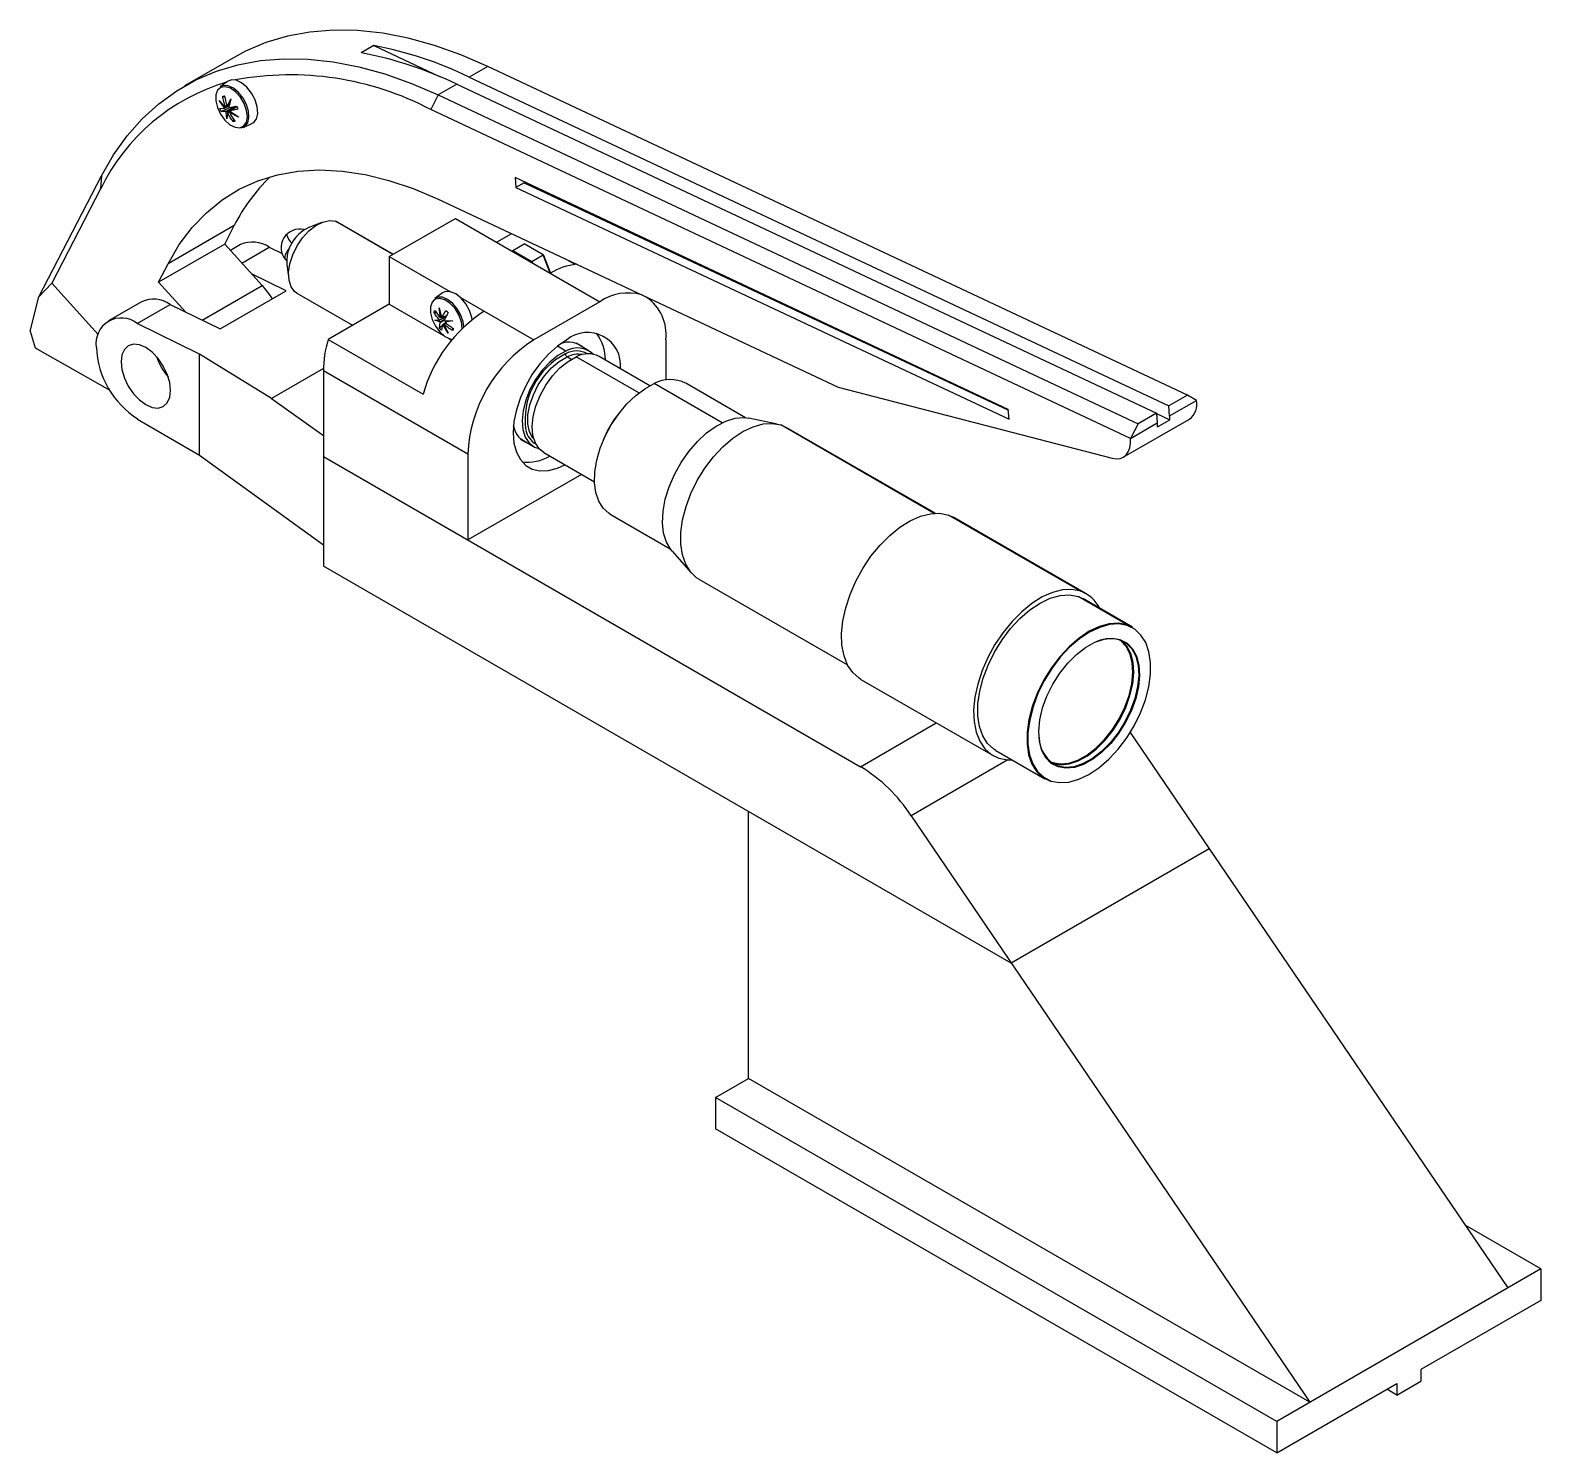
# Paper-space layout '_Isometric' of a CAD drawing. Header units: millimetres. Extents: x -112 to 18, y -38 to 84.
import ezdxf

# ---------------------------------------------------------------- set-up
doc = ezdxf.new("R2010")
doc.units = ezdxf.units.MM

psp = doc.layouts.new('_Isometric')

# ---------------------------------------------------------------- linework, layer by layer
at = {"color": 7, "linetype": 'Continuous', "lineweight": 25}
for p, q in [((-94.3, 81.81), (-98.54, 79.36)), ((-82.33, 82.82), (-83.4, 82.21)), ((-82.33, 82.82), (-76.71, 80.17)), ((-72.56, 81.04), (-74.15, 80.12)), ((-12.62, 52.86), (-72.56, 81.04)), ((-94.85, 79.75), (-95.5, 79.28)), ((-95.2, 79.4), (-95.5, 79.28)), ((-94.53, 79.88), (-94.85, 79.75)), ((-75.21, 79.51), (-76.81, 78.59)), ((-75.21, 79.51), (-15.27, 51.33)), ((-74.15, 80.12), (-14.21, 51.94)), ((-95.57, 78.11), (-95.09, 77.6)), ((-95.12, 77.49), (-95.57, 78.11)), ((-95.27, 78.47), (-95.09, 78.39)), ((-95.1, 77.59), (-94.91, 77.68)), ((-94.91, 77.68), (-95.09, 77.6)), ((-94.87, 77.63), (-94.57, 78.26)), ((-94.87, 77.63), (-94.72, 77.7)), ((-94.57, 78.26), (-94.76, 77.54)), ((-76.81, 78.59), (-77.45, 77.33)), ((-76.81, 78.59), (-16.86, 50.41)), ((-95.51, 77.42), (-95.13, 77.45)), ((-95.4, 77.17), (-94.74, 77.49)), ((-95.01, 77.16), (-95.4, 77.17)), ((-95.13, 77.45), (-94.84, 77.59)), ((-95.12, 77.49), (-94.86, 77.61)), ((-95.12, 77.45), (-94.89, 77.56)), ((-95.01, 77.16), (-94.3, 77.59)), ((-94.97, 77.12), (-94.17, 77.63)), ((-94.92, 76.55), (-94.97, 77.12)), ((-94.86, 77.04), (-94.92, 76.54)), ((-94.86, 77.04), (-94.62, 77.21)), ((-94.72, 77.51), (-94.09, 77.64)), ((-94.55, 77.14), (-94.65, 77.06)), ((-94.63, 77.07), (-94.55, 77.14)), ((-93.92, 76.69), (-94.63, 77.07)), ((-94.61, 77.21), (-94.61, 77.21)), ((-94.61, 77.18), (-93.92, 76.7)), ((-94.6, 77.22), (-94.08, 77.59)), ((-94.33, 77.41), (-94.6, 77.22)), ((-93.98, 77.38), (-94.6, 77.22)), ((-94.37, 76.31), (-94.32, 76.49)), ((-94.21, 77.5), (-94.13, 77.6)), ((-94.21, 77.49), (-94.14, 77.6)), ((-17.51, 49.15), (-77.45, 77.33)), ((-93.5, 75.81), (-92.77, 76.13)), ((-111.02, 61.3), (-105.66, 71.66)), ((-105.66, 71.66), (-105.73, 70.54)), ((-27.97, 51.65), (-70.21, 71.51)), ((-70.21, 71.51), (-70.15, 70.66)), ((-105.73, 70.54), (-109.9, 62.46)), ((-69.44, 71.07), (-70.15, 70.66)), ((-70.15, 70.66), (-27.9, 50.8)), ((-69.45, 71.15), (-69.44, 71.07)), ((-69.44, 71.07), (-27.96, 51.57)), ((-76.86, 69.68), (-42.54, 53.54)), ((-94.29, 67.39), (-99.94, 64.13)), ((-95.1, 65.81), (-94.29, 67.39)), ((-86.79, 67.67), (-87.98, 67.19)), ((-85.62, 67.76), (-85.41, 67.66)), ((-80.7, 64.92), (-85.62, 67.76)), ((-80.68, 64.93), (-85.41, 67.66)), ((-81, 64.75), (-75.34, 68.01)), ((-75.34, 68.01), (-62.96, 60.87)), ((-70.54, 66.7), (-71.8, 65.97)), ((-95.1, 65.81), (-100.76, 62.55)), ((-91.89, 62.25), (-95.1, 65.81)), ((-93.75, 65.77), (-94.61, 65.27)), ((-93.63, 64.18), (-91.28, 65.54)), ((-91.28, 65.54), (-90.19, 65)), ((-81, 64.75), (-75.77, 61.73)), ((-81, 64.75), (-81, 60.66)), ((-70.46, 65.2), (-70.41, 65.27)), ((-70.41, 65.27), (-70.43, 65.18)), ((-70.41, 65.27), (-69.45, 65.82)), ((-70.41, 65.27), (-68.78, 64.32)), ((-67.82, 64.88), (-69.45, 65.82)), ((-68.78, 64.32), (-67.82, 64.88)), ((-67.21, 63.32), (-67.82, 64.88)), ((-67.78, 64.86), (-67.82, 64.88)), ((-67.78, 64.86), (-67.19, 63.33)), ((-100.76, 62.55), (-99.94, 64.13)), ((-89.87, 64.45), (-89.78, 64.36)), ((-89.78, 64.06), (-89.6, 62.79)), ((-68.78, 64.32), (-68.85, 64.26)), ((-68.78, 64.32), (-68.73, 64.2)), ((-65.09, 64.07), (-65.79, 64.47)), ((-109.9, 62.46), (-111.02, 61.3)), ((-109.9, 62.46), (-105.94, 58.07)), ((-98.46, 60), (-100.76, 62.55)), ((-97.02, 59.29), (-91.89, 62.25)), ((-89.83, 61.81), (-92.81, 63.27)), ((-111.76, 58.36), (-111.02, 61.3)), ((-102.23, 60.87), (-105.06, 59.24)), ((-95.49, 58.54), (-89.83, 61.81)), ((-88.91, 61.6), (-84.14, 58.85)), ((-76.45, 61.62), (-77.1, 61.15)), ((-74.9, 61.23), (-68.62, 57.6)), ((-62.96, 60.87), (-68.62, 57.6)), ((-102.6, 59.01), (-99.77, 60.64)), ((-99.77, 60.64), (-95.49, 58.54)), ((-81, 60.66), (-86.24, 57.64)), ((-81, 60.66), (-76.36, 57.98)), ((-77.16, 59.96), (-76.97, 59.94)), ((-76.72, 60.36), (-76.52, 59.52)), ((-76.62, 59.52), (-76.72, 60.36)), ((-76.16, 59.55), (-76.71, 59.28)), ((-76.63, 59.51), (-76.53, 59.55)), ((-76.62, 59.52), (-76.53, 59.56)), ((-76.5, 59.51), (-76.02, 59.72)), ((-76.49, 59.52), (-76.16, 60.12)), ((-76.49, 59.52), (-76.02, 59.72)), ((-75.97, 59.94), (-76.27, 59.31)), ((-111.76, 58.36), (-111.35, 56.93)), ((-97.26, 56.39), (-102.6, 59.01)), ((-77.11, 59.3), (-76.71, 59.28)), ((-76.66, 59.14), (-77.11, 59.3)), ((-76.71, 58.6), (-76.64, 59.09)), ((-76.71, 58.6), (-76.43, 58.87)), ((-76.66, 59.14), (-76.24, 59.37)), ((-76.64, 59.09), (-76.28, 59.3)), ((-76.43, 58.88), (-76.52, 58.42)), ((-76.17, 59.07), (-76.43, 58.89)), ((-76.39, 58.88), (-76.16, 59.05)), ((-75.96, 58.18), (-76.39, 58.88)), ((-76.37, 58.92), (-76.19, 59.1)), ((-76.12, 59.02), (-76.3, 58.88)), ((-76.3, 58.88), (-75.95, 58.18)), ((-76.25, 59.26), (-75.57, 59.24)), ((-76.21, 59.12), (-76.01, 59.26)), ((-75.57, 59.24), (-76.21, 59.12)), ((-75.57, 58.41), (-75.57, 58.61)), ((-86.24, 57.64), (-78.11, 52.94)), ((-75.88, 57.71), (-75.66, 57.58)), ((-65.87, 56.64), (-66.6, 57.06)), ((-63.91, 56.67), (-65, 57.31)), ((-57.31, 57.6), (-57.31, 54.15)), ((-111.35, 56.93), (-104.95, 53.28)), ((-97.26, 47.71), (-97.26, 56.39)), ((-91.08, 52.58), (-97.26, 56.39)), ((-65.41, 55.93), (-65.77, 56.14)), ((-59.62, 53.05), (-64.99, 56.15)), ((-58.67, 53.67), (-63.01, 56.18)), ((-86.65, 55.14), (-91.08, 52.58)), ((-74.28, 47.8), (-86.65, 54.95)), ((-86.65, 54.95), (-86.65, 38.21)), ((-52.49, 50.49), (-58.3, 53.85)), ((-50.48, 50.93), (-55.61, 53.89)), ((-42.54, 53.54), (-19.06, 47.47)), ((-91.08, 52.58), (-86.65, 49.42)), ((-12.62, 52.86), (-14.21, 51.94)), ((-14.15, 51.1), (-14.21, 51.94)), ((-14.15, 51.1), (-11.86, 52.42)), ((-11.86, 52.42), (-12.62, 52.86)), ((-11.85, 52.42), (-11.86, 52.42)), ((-102.56, 50.82), (-97.26, 47.71)), ((-47.77, 50.39), (-50.21, 50.89)), ((-27.9, 50.8), (-27.97, 51.65)), ((-18.12, 47.55), (-12.46, 50.82)), ((-17.5, 49.16), (-15.21, 50.49)), ((-15.27, 51.33), (-16.86, 50.41)), ((-15.27, 51.33), (-15.21, 50.49)), ((-15.27, 51.29), (-14.14, 50.76)), ((-15.2, 50.15), (-14.14, 50.76)), ((-70.34, 50.14), (-70.36, 50.23)), ((-47.45, 50.31), (-46.99, 50.1)), ((-34.33, 42.73), (-47.45, 50.31)), ((-34.24, 42.74), (-46.99, 50.1)), ((-16.86, 50.41), (-17.5, 49.16)), ((-69.74, 49.11), (-68.64, 48.47)), ((-67.77, 47.94), (-63.42, 45.43)), ((-17.5, 49.16), (-17.51, 49.15)), ((-97.26, 47.71), (-86.65, 40.05)), ((-86.65, 47.6), (-40.63, 21.03)), ((-74.28, 47.8), (-74.28, 40.46)), ((-64.54, 46.08), (-74.28, 40.46)), ((-62.09, 42.68), (-56.95, 39.71)), ((-21.78, 36.06), (-33.09, 42.59)), ((-33.09, 42.59), (-32.6, 42.37)), ((-21.28, 35.84), (-32.6, 42.37)), ((-56.78, 39.5), (-55.13, 37.64)), ((-27.72, 4.19), (-86.65, 38.21)), ((-54.49, 37.11), (-41.74, 29.75)), ((-17.79, 33.18), (-22, 35.61)), ((-22, 35.61), (-21.53, 35.4)), ((-17.33, 32.98), (-21.53, 35.4)), ((-17.33, 32.98), (-17.79, 33.18)), ((-40.6, 28.51), (-29.28, 21.98)), ((-40.63, 21.03), (-34.14, 24.78)), ((-17.53, 23.96), (14.82, -23.64)), ((-29.03, 22.41), (-24.83, 19.99)), ((-28.01, 21.61), (-36.3, 16.82)), ((-24.47, 21.51), (-24.16, 21.38)), ((-24.31, 21.38), (-24.15, 21.32)), ((-23.73, 21.07), (-24.15, 21.32)), ((-50.24, -5.68), (-50.24, 17.19)), ((-36.3, 16.82), (-2.15, -33.43)), ((-10.75, 13.98), (-27.72, 4.19)), ((-53.06, -7.31), (-50.24, -5.68)), ((-2.15, -33.43), (-50.24, -5.68)), ((-53.06, -7.31), (-53.06, -10)), ((-4.98, -35.07), (-53.06, -7.31)), ((-4.98, -37.76), (-53.06, -10)), ((17.65, -22), (11.17, -18.26)), ((17.65, -22), (-4.98, -35.07)), ((17.65, -22), (17.65, -24.7)), ((17.65, -24.7), (7.36, -30.63)), ((7.36, -30.63), (7.36, -31.61)), ((-4.98, -37.76), (5.3, -31.83)), ((5.3, -32.81), (4.45, -32.32)), ((5.3, -32.81), (7.36, -31.61)), ((5.3, -31.83), (5.3, -32.81)), ((-4.98, -35.07), (-4.98, -37.76))]:
    psp.add_line(p, q, dxfattribs=at)
at = {"color": 7, "linetype": 'Continuous', "lineweight": 25, "flags": 128}
for points in [[(-72.56, 81.04), (-74.86, 82.03), (-77.13, 82.84), (-79.37, 83.45), (-81.56, 83.88), (-83.71, 84.1), (-85.79, 84.14), (-87.8, 83.97), (-89.73, 83.62), (-91.57, 83.07), (-93.32, 82.33), (-94.3, 81.81)], [(-105.66, 71.66), (-104.63, 73.45), (-103.46, 75.08), (-102.16, 76.55), (-100.74, 77.84), (-99.21, 78.95), (-97.56, 79.88), (-95.81, 80.62), (-93.97, 81.17), (-92.04, 81.53), (-90.03, 81.69), (-87.95, 81.65), (-85.81, 81.43), (-83.61, 81), (-81.37, 80.39), (-79.1, 79.58), (-76.81, 78.59)], [(-93.8, 75.78), (-93.46, 75.93), (-93.24, 76.25), (-93.16, 76.72), (-93.22, 77.27), (-93.43, 77.85), (-93.76, 78.39), (-94.17, 78.85), (-94.61, 79.16), (-95.05, 79.29), (-95.43, 79.23), (-95.71, 78.99), (-95.87, 78.59), (-95.87, 78.08), (-95.73, 77.5), (-95.46, 76.93), (-95.09, 76.43), (-94.66, 76.04), (-94.21, 75.82), (-93.8, 75.78)], [(-93.68, 75.76), (-93.35, 75.9), (-93.12, 76.21), (-93.02, 76.65), (-93.06, 77.19), (-93.24, 77.76), (-93.53, 78.31), (-93.91, 78.8), (-94.35, 79.16), (-94.79, 79.37), (-95.2, 79.4)], [(-92.77, 76.13), (-92.61, 76.23), (-92.37, 76.55), (-92.27, 77.01), (-92.31, 77.57), (-92.49, 78.17), (-92.8, 78.75), (-93.2, 79.25), (-93.65, 79.63), (-94.11, 79.85), (-94.53, 79.88)], [(-99.94, 64.13), (-98.99, 65.76), (-97.89, 67.22), (-96.67, 68.5), (-95.32, 69.6), (-93.85, 70.51), (-92.27, 71.22), (-90.59, 71.74), (-88.82, 72.05), (-86.97, 72.16), (-85.04, 72.07), (-83.06, 71.77), (-81.03, 71.27), (-78.96, 70.57), (-76.86, 69.68)], [(-88.91, 61.6), (-89.11, 61.74), (-89.42, 62.16), (-89.59, 62.72), (-89.63, 63.38), (-89.52, 64.12), (-89.27, 64.89), (-88.9, 65.65), (-88.43, 66.34), (-87.88, 66.94), (-87.3, 67.4), (-86.7, 67.7), (-86.13, 67.82), (-85.62, 67.76)], [(-89.87, 64.45), (-89.88, 64.47), (-89.93, 64.58), (-89.93, 64.74), (-89.88, 64.92), (-89.79, 65.12), (-89.65, 65.34), (-89.53, 65.5)], [(-91.89, 62.25), (-91.26, 61.45), (-91.04, 61.11)], [(-77.15, 61.02), (-77.32, 60.84), (-77.46, 60.44), (-77.46, 59.92), (-77.32, 59.35), (-77.04, 58.78), (-76.67, 58.28), (-76.23, 57.9), (-75.79, 57.68), (-75.61, 57.64)], [(-74.75, 58.59), (-74.75, 58.61), (-74.82, 59.16), (-75.04, 59.74), (-75.37, 60.28), (-75.78, 60.73), (-76.23, 61.03), (-76.66, 61.16), (-77.04, 61.09), (-77.15, 61.02)], [(-74.62, 58.72), (-74.68, 59.14), (-74.87, 59.71), (-75.18, 60.26), (-75.57, 60.73), (-76.01, 61.07), (-76.45, 61.25), (-76.85, 61.26), (-77.1, 61.15)], [(-73.89, 59.35), (-73.92, 59.53), (-74.13, 60.12), (-74.45, 60.7), (-74.85, 61.18), (-75.31, 61.54), (-75.77, 61.73), (-76.19, 61.74), (-76.45, 61.62)], [(-99.73, 53.27), (-99.81, 53.95), (-100.02, 54.66), (-100.36, 55.36), (-100.79, 56.01), (-101.31, 56.55), (-101.86, 56.95), (-102.4, 57.18), (-102.92, 57.23), (-103.36, 57.1), (-103.69, 56.78), (-103.9, 56.31), (-103.98, 55.72), (-103.9, 55.05), (-103.69, 54.33), (-103.36, 53.63), (-102.92, 52.99), (-102.4, 52.45), (-101.86, 52.05), (-101.31, 51.81), (-100.79, 51.76), (-100.36, 51.9), (-100.02, 52.21), (-99.81, 52.68), (-99.73, 53.27)], [(-65.79, 57.6), (-66.59, 57.06), (-67.36, 56.37), (-68.09, 55.56), (-68.75, 54.66), (-69.31, 53.67), (-69.77, 52.65), (-70.11, 51.62), (-70.32, 50.6), (-70.39, 49.64), (-70.32, 48.76), (-70.11, 47.99), (-69.77, 47.34), (-69.31, 46.85), (-68.75, 46.52), (-68.09, 46.37), (-67.36, 46.4), (-66.59, 46.61), (-65.96, 46.9)], [(-65.87, 56.64), (-66.57, 56.25), (-67.26, 55.7), (-67.9, 55.01), (-68.48, 54.21), (-68.95, 53.34), (-69.31, 52.44), (-69.54, 51.55), (-69.62, 50.7), (-69.56, 49.93), (-69.35, 49.27), (-69.01, 48.77), (-68.55, 48.42), (-68.19, 48.3)], [(-68.62, 49.11), (-68.69, 49.19), (-68.98, 49.73), (-69.12, 50.4), (-69.12, 51.18), (-68.96, 52.03), (-68.66, 52.9), (-68.24, 53.74), (-67.71, 54.53), (-67.1, 55.21), (-66.45, 55.76), (-65.77, 56.14)], [(-67.77, 47.94), (-68.14, 48.24), (-68.48, 48.75), (-68.69, 49.4), (-68.75, 50.18), (-68.67, 51.03), (-68.44, 51.93), (-68.08, 52.84), (-67.6, 53.71), (-67.03, 54.51), (-66.38, 55.2), (-65.69, 55.76), (-64.99, 56.15)], [(-62.09, 42.68), (-62.19, 42.74), (-62.68, 43.18), (-63.06, 43.78), (-63.31, 44.51), (-63.42, 45.36), (-63.39, 46.29), (-63.23, 47.29), (-62.93, 48.31), (-62.51, 49.34), (-61.98, 50.33), (-61.35, 51.27), (-60.65, 52.11), (-59.89, 52.83), (-59.1, 53.42), (-58.3, 53.85)], [(-56.78, 39.5), (-56.89, 39.63), (-57.26, 40.27), (-57.5, 41.04), (-57.59, 41.93), (-57.55, 42.91), (-57.36, 43.95), (-57.03, 45.01), (-56.58, 46.07), (-56.01, 47.09), (-55.35, 48.04), (-54.61, 48.9), (-53.82, 49.63), (-53, 50.21), (-52.18, 50.63), (-51.38, 50.88), (-50.62, 50.94), (-50.21, 50.89)], [(-54.49, 37.11), (-54.67, 37.22), (-55.2, 37.72), (-55.61, 38.37), (-55.89, 39.17), (-56.03, 40.09), (-56.02, 41.1), (-55.87, 42.19), (-55.58, 43.31), (-55.16, 44.44), (-54.62, 45.54), (-53.97, 46.6), (-53.23, 47.57), (-52.43, 48.44), (-51.58, 49.17), (-50.7, 49.75), (-49.83, 50.16), (-48.98, 50.4), (-48.18, 50.45), (-47.45, 50.31)], [(-19.06, 47.47), (-18.71, 47.41), (-18.39, 47.45), (-18.11, 47.56), (-17.88, 47.75), (-17.69, 48.01), (-17.57, 48.34), (-17.51, 48.72), (-17.51, 49.15)], [(-40.6, 28.51), (-40.75, 28.61), (-41.3, 29.1), (-41.74, 29.74), (-42.04, 30.53), (-42.22, 31.43), (-42.25, 32.44), (-42.14, 33.52), (-41.9, 34.64), (-41.53, 35.79), (-41.04, 36.92), (-40.44, 38.02), (-39.74, 39.06), (-38.96, 40.01), (-38.13, 40.84), (-37.26, 41.55), (-36.37, 42.1), (-35.49, 42.49), (-34.64, 42.7), (-33.83, 42.74), (-33.09, 42.59)], [(-21.78, 36.06), (-22.52, 36.2), (-23.32, 36.17), (-24.18, 35.95), (-25.06, 35.57), (-25.95, 35.01), (-26.82, 34.31), (-27.65, 33.48), (-28.42, 32.53), (-29.12, 31.49), (-29.72, 30.39), (-30.22, 29.26), (-30.59, 28.11), (-30.83, 26.98), (-30.94, 25.91), (-30.9, 24.9), (-30.73, 24), (-30.42, 23.21), (-29.99, 22.57), (-29.44, 22.08), (-28.79, 21.76)], [(-29.03, 22.41), (-29.21, 22.53), (-29.74, 23.02), (-30.15, 23.68), (-30.43, 24.47), (-30.57, 25.39), (-30.57, 26.41), (-30.42, 27.49), (-30.13, 28.61), (-29.7, 29.74), (-29.16, 30.85), (-28.51, 31.9), (-27.78, 32.88), (-26.97, 33.74), (-26.12, 34.47), (-25.25, 35.05), (-24.38, 35.47), (-23.53, 35.7), (-22.73, 35.75), (-22, 35.61)], [(-17.79, 33.18), (-18.52, 33.32), (-19.32, 33.27), (-20.17, 33.04), (-21.04, 32.63), (-21.91, 32.04), (-22.76, 31.31), (-23.57, 30.45), (-24.31, 29.47), (-24.95, 28.42), (-25.5, 27.31), (-25.92, 26.18), (-26.21, 25.06), (-26.36, 23.98), (-26.36, 22.96), (-26.23, 22.04), (-25.95, 21.25), (-25.54, 20.59), (-25, 20.1), (-24.36, 19.78)], [(-17.78, 33.12), (-18.5, 33.26), (-19.3, 33.21), (-20.14, 32.97), (-21.01, 32.56), (-21.87, 31.99), (-22.72, 31.26), (-23.52, 30.4), (-24.25, 29.43), (-24.89, 28.39), (-25.43, 27.29), (-25.85, 26.16), (-26.14, 25.05), (-26.29, 23.97), (-26.29, 22.97), (-26.16, 22.05), (-25.88, 21.26), (-25.47, 20.61), (-24.94, 20.12), (-24.3, 19.8)], [(-24.3, 19.8), (-23.58, 19.66), (-22.79, 19.71), (-21.94, 19.95), (-21.08, 20.36), (-20.21, 20.93), (-19.36, 21.66), (-18.57, 22.52), (-17.83, 23.49), (-17.19, 24.53), (-16.65, 25.63), (-16.23, 26.76), (-15.94, 27.87), (-15.79, 28.95), (-15.79, 29.95), (-15.93, 30.87), (-16.2, 31.66), (-16.61, 32.31), (-17.14, 32.8), (-17.78, 33.12)], [(-23.71, 21.01), (-24.29, 21.31), (-24.76, 21.78), (-25.1, 22.42), (-25.3, 23.19), (-25.35, 24.08), (-25.26, 25.04), (-25.03, 26.06), (-24.66, 27.08), (-24.17, 28.09), (-23.57, 29.04), (-22.88, 29.9), (-22.13, 30.65), (-21.35, 31.25), (-20.55, 31.69), (-19.77, 31.95), (-19.04, 32.03), (-18.37, 31.91)], [(-24.16, 21.38), (-23.51, 21.27), (-22.78, 21.34), (-22.02, 21.6), (-21.23, 22.03), (-20.46, 22.63), (-19.73, 23.36), (-19.05, 24.21), (-18.46, 25.14), (-17.98, 26.13), (-17.61, 27.14), (-17.38, 28.14), (-17.29, 29.09), (-17.35, 29.96), (-17.55, 30.72), (-17.88, 31.34), (-18.34, 31.81), (-18.47, 31.9)], [(-24.15, 21.32), (-23.49, 21.2), (-22.76, 21.28), (-21.99, 21.54), (-21.2, 21.97), (-20.42, 22.57), (-19.68, 23.31), (-19, 24.17), (-18.4, 25.11), (-17.91, 26.11), (-17.55, 27.13), (-17.31, 28.13), (-17.22, 29.09), (-17.28, 29.97), (-17.48, 30.73), (-17.82, 31.36), (-18.27, 31.83)], [(-18.43, 31.89), (-17.85, 31.59), (-17.39, 31.12), (-17.06, 30.49), (-16.86, 29.72), (-16.8, 28.84), (-16.89, 27.89), (-17.12, 26.88), (-17.49, 25.86), (-17.98, 24.86), (-18.57, 23.92), (-19.25, 23.07), (-19.99, 22.33), (-20.77, 21.73), (-21.56, 21.29), (-22.33, 21.03), (-23.06, 20.96), (-23.73, 21.07)], [(-18.37, 31.91), (-17.79, 31.61), (-17.33, 31.14), (-16.99, 30.5), (-16.79, 29.73), (-16.73, 28.84), (-16.82, 27.88), (-17.05, 26.86), (-17.42, 25.84), (-17.92, 24.83), (-18.52, 23.88), (-19.2, 23.02), (-19.95, 22.27), (-20.73, 21.67), (-21.53, 21.23), (-22.31, 20.97), (-23.05, 20.89), (-23.71, 21.01)], [(-28.79, 21.76), (-28.05, 21.61), (-27.64, 21.61)]]:
    psp.add_lwpolyline(points, dxfattribs=at)
at = {"color": 7, "linetype": 'Continuous', "lineweight": 25}
for centre, radius, start, end in [((-89.68, 49.39), 33.41, 64.3389, 79.1521), ((-88.62, 50.01), 33.41, 64.3389, 79.1521), ((-89.48, 54.47), 25.84, 62.2358, 100.5421), ((-90.05, 62.98), 17.4, 106.3724, 154.2726), ((-80.16, 60.23), 15.84, 134.2697, 153.108), ((-88.68, 65.51), 1.59, 75.5038, 221.7436), ((-88.39, 66.99), 1.46, 194.1978, 229.4703), ((-86.59, 64.3), 3.2, 115.6853, 184.32), ((-92.71, 63.5), 2.49, 54.9195, 114.4851), ((-64.41, 58.76), 5.35, 95.7904, 121.4916), ((-101.2, 58.6), 2.49, 54.9195, 114.4851), ((-60.54, 57.33), 4.29, 74.5297, 124.4212), ((-61.21, 58.04), 3.93, 353.5491, 55.1388), ((-66.09, 49.57), 12.48, 122.8578, 164.3205), ((-103.95, 57.3), 2.18, 51.5926, 189.3401), ((-98.42, 57.3), 7.68, 182.6055, 237.3945), ((-76.95, 54.83), 9.7, 163.2112, 179.3264), ((-62.08, 47.3), 12.2, 122.3869, 177.6131), ((-65.63, 55.5), 1.9, 50.8441, 110.3481), ((-64.01, 55.41), 2.83, 354.5205, 129.0452), ((-66.26, 55.91), 3.77, 359.6156, 37.1429), ((-96.15, 57.79), 5.06, 198.5871, 221.4075), ((-96.15, 57.79), 5.06, 198.5872, 221.4074), ((-63.05, 50.76), 6.32, 116.7812, 188.2657), ((-64.95, 54.71), 1.94, 61.0318, 119.3317), ((-65.62, 56.38), 0.28, 175.8311, 236.5068), ((-64.88, 54.94), 1.97, 46.7338, 120.2493), ((-64.82, 54.25), 2.12, 79.7837, 116.7968), ((-63.97, 54.3), 2.11, 62.9501, 118.8942), ((-56.92, 51.25), 2.95, 63.734, 118.1103), ((-13.39, 52.09), 1.58, 306.1416, 11.8083), ((-55.11, 46.13), 8.09, 140.5788, 159.4266), ((-18.13, 50.26), 2.93, 357.8239, 4.498), ((-17.07, 50.87), 2.93, 357.8239, 4.498), ((-68.55, 50.49), 1.82, 191.0662, 250.424), ((-67.54, 50.25), 1.81, 193.0514, 239.6231), ((-69.17, 50.94), 3.82, 263.1093, 300.1425), ((-22.76, 33.31), 2.92, 26.2558, 70.3281), ((-17.82, 33.14), 0.0497, 329.7436, 53.6055), ((-19.21, 28.8), 3.19, 75.7688, 116.7434), ((-18.41, 31.93), 0.0425, 245.9288, 340.0338), ((-22.58, 23.57), 2.75, 180.9437, 245.427), ((-47.85, 9.28), 13.8, 33.1676, 58.4487), ((-24.12, 21.36), 0.0497, 149.7436, 233.6055), ((-23.76, 21.03), 0.0497, 329.7436, 53.6055), ((-24.34, 19.82), 0.0425, 245.9283, 340.0306)]:
    psp.add_arc(centre, radius, start, end, dxfattribs=at)
for points, knots in [([(-95.57, 78.11), (-95.57, 78.11), (-95.57, 78.11), (-95.57, 78.11), (-95.57, 78.11)], [0, 0, 0, 0, 0.56002, 1, 1, 1, 1]), ([(-95.27, 78.47), (-95.26, 78.48), (-95.23, 78.48), (-95.21, 78.49), (-95.2, 78.49)], [0, 0, 0, 0, 0.559998, 1, 1, 1, 1]), ([(-95.09, 77.6), (-95.09, 77.6), (-95.09, 77.6), (-95.08, 77.61), (-95.08, 77.62), (-95.1, 77.75), (-95.21, 78.03), (-95.25, 78.32), (-95.27, 78.47)], [0, 0, 0, 0, 0.0154794, 0.0312129, 0.0461264, 0.0613834, 0.5000981, 1, 1, 1, 1]), ([(-95.2, 78.49), (-95.18, 78.49), (-95.16, 78.5), (-95.13, 78.5), (-95.12, 78.5)], [0, 0, 0, 0, 0.560015, 1, 1, 1, 1]), ([(-95.12, 78.5), (-95.09, 78.34), (-95.04, 78.12), (-94.97, 77.86), (-94.93, 77.73), (-94.91, 77.67), (-94.9, 77.64), (-94.89, 77.64), (-94.88, 77.63), (-94.87, 77.63), (-94.87, 77.63)], [0, 0, 0, 0, 0.499032, 0.748714, 0.877832, 0.938148, 0.953068, 0.967988, 0.984007, 1, 1, 1, 1]), ([(-94.57, 78.26), (-94.57, 78.26), (-94.57, 78.26), (-94.57, 78.26), (-94.57, 78.26)], [0, 0, 0, 0, 0.56002, 1, 1, 1, 1]), ([(-95.4, 77.17), (-95.43, 77.22), (-95.47, 77.3), (-95.5, 77.38), (-95.51, 77.42)], [0, 0, 0, 0, 0.560033, 1, 1, 1, 1]), ([(-95.13, 77.45), (-95.12, 77.45), (-95.12, 77.45), (-95.12, 77.46), (-95.12, 77.48), (-95.12, 77.48), (-95.12, 77.49)], [0, 0, 0, 0, 0.279328, 0.558925, 0.77916, 1, 1, 1, 1]), ([(-94.97, 77.12), (-94.97, 77.13), (-94.98, 77.14), (-94.99, 77.15), (-95, 77.16), (-95, 77.16), (-95.01, 77.16)], [0, 0, 0, 0, 0.279365, 0.558946, 0.779153, 1, 1, 1, 1]), ([(-94.92, 76.54), (-94.92, 76.54), (-94.92, 76.55), (-94.92, 76.55), (-94.92, 76.55)], [0, 0, 0, 0, 0.56002, 1, 1, 1, 1]), ([(-94.37, 76.31), (-94.46, 76.43), (-94.6, 76.6), (-94.73, 76.83), (-94.79, 76.94), (-94.82, 77), (-94.83, 77.02), (-94.84, 77.03), (-94.85, 77.04), (-94.86, 77.04), (-94.86, 77.04)], [0, 0, 0, 0, 0.499032, 0.748714, 0.877832, 0.938148, 0.953068, 0.967988, 0.984007, 1, 1, 1, 1]), ([(-94.76, 77.54), (-94.76, 77.54), (-94.75, 77.53), (-94.74, 77.52), (-94.73, 77.51), (-94.72, 77.51), (-94.72, 77.51)], [0, 0, 0, 0, 0.279365, 0.558946, 0.779153, 1, 1, 1, 1]), ([(-94.63, 77.07), (-94.64, 77.07), (-94.64, 77.07), (-94.65, 77.06), (-94.65, 77.05), (-94.61, 76.92), (-94.44, 76.68), (-94.3, 76.45), (-94.22, 76.33)], [0, 0, 0, 0, 0.015479, 0.031213, 0.046126, 0.061383, 0.500098, 1, 1, 1, 1]), ([(-94.6, 77.22), (-94.6, 77.22), (-94.61, 77.22), (-94.61, 77.2), (-94.61, 77.19), (-94.61, 77.18), (-94.61, 77.18)], [0, 0, 0, 0, 0.279328, 0.558925, 0.77916, 1, 1, 1, 1]), ([(-94.09, 77.64), (-94.06, 77.59), (-94.02, 77.51), (-93.99, 77.42), (-93.98, 77.38)], [0, 0, 0, 0, 0.560033, 1, 1, 1, 1]), ([(-93.92, 76.7), (-93.92, 76.7), (-93.92, 76.7), (-93.92, 76.69), (-93.92, 76.69)], [0, 0, 0, 0, 0.56002, 1, 1, 1, 1]), ([(-94.29, 76.31), (-94.31, 76.31), (-94.33, 76.31), (-94.36, 76.31), (-94.37, 76.31)], [0, 0, 0, 0, 0.560015, 1, 1, 1, 1]), ([(-94.22, 76.33), (-94.23, 76.33), (-94.26, 76.32), (-94.28, 76.32), (-94.29, 76.31)], [0, 0, 0, 0, 0.559998, 1, 1, 1, 1]), ([(-77.16, 59.96), (-77.16, 59.98), (-77.15, 60.01), (-77.14, 60.04), (-77.14, 60.05)], [0, 0, 0, 0, 0.559998, 1, 1, 1, 1]), ([(-76.71, 59.28), (-76.71, 59.28), (-76.7, 59.29), (-76.71, 59.3), (-76.71, 59.32), (-76.79, 59.44), (-76.97, 59.62), (-77.1, 59.84), (-77.16, 59.96)], [0, 0, 0, 0, 0.015479, 0.031213, 0.046126, 0.061383, 0.500098, 1, 1, 1, 1]), ([(-77.14, 60.05), (-77.13, 60.07), (-77.12, 60.09), (-77.11, 60.12), (-77.1, 60.13)], [0, 0, 0, 0, 0.560015, 1, 1, 1, 1]), ([(-77.1, 60.13), (-77.03, 60.02), (-76.93, 59.86), (-76.78, 59.66), (-76.7, 59.57), (-76.66, 59.53), (-76.64, 59.51), (-76.63, 59.51), (-76.62, 59.51), (-76.62, 59.52), (-76.62, 59.52)], [0, 0, 0, 0, 0.499032, 0.748714, 0.877832, 0.938148, 0.953068, 0.967988, 0.984007, 1, 1, 1, 1]), ([(-76.72, 60.36), (-76.72, 60.36), (-76.72, 60.36), (-76.72, 60.36), (-76.72, 60.36)], [0, 0, 0, 0, 0.56002, 1, 1, 1, 1]), ([(-76.16, 60.12), (-76.12, 60.09), (-76.06, 60.03), (-76, 59.97), (-75.97, 59.94)], [0, 0, 0, 0, 0.560033, 1, 1, 1, 1]), ([(-77.11, 59.3), (-77.11, 59.3), (-77.11, 59.3), (-77.11, 59.3), (-77.11, 59.3)], [0, 0, 0, 0, 0.56002, 1, 1, 1, 1]), ([(-76.52, 58.42), (-76.56, 58.45), (-76.62, 58.51), (-76.68, 58.57), (-76.71, 58.6)], [0, 0, 0, 0, 0.560033, 1, 1, 1, 1]), ([(-76.64, 59.09), (-76.64, 59.09), (-76.64, 59.1), (-76.65, 59.12), (-76.65, 59.13), (-76.66, 59.14), (-76.66, 59.14)], [0, 0, 0, 0, 0.279328, 0.558925, 0.77916, 1, 1, 1, 1]), ([(-76.52, 59.52), (-76.52, 59.52), (-76.51, 59.51), (-76.5, 59.51), (-76.49, 59.52), (-76.49, 59.52), (-76.49, 59.52)], [0, 0, 0, 0, 0.279365, 0.558946, 0.779153, 1, 1, 1, 1]), ([(-76.39, 58.88), (-76.4, 58.88), (-76.41, 58.89), (-76.42, 58.89), (-76.43, 58.89), (-76.43, 58.88), (-76.43, 58.88)], [0, 0, 0, 0, 0.279365, 0.558946, 0.779153, 1, 1, 1, 1]), ([(-75.57, 58.41), (-75.7, 58.49), (-75.9, 58.6), (-76.11, 58.76), (-76.21, 58.84), (-76.25, 58.88), (-76.28, 58.89), (-76.29, 58.89), (-76.29, 58.89), (-76.3, 58.88), (-76.3, 58.88)], [0, 0, 0, 0, 0.4990319, 0.7487139, 0.8778321, 0.9381482, 0.953068, 0.9679877, 0.9840066, 1, 1, 1, 1]), ([(-76.27, 59.31), (-76.27, 59.31), (-76.27, 59.3), (-76.27, 59.29), (-76.26, 59.27), (-76.26, 59.27), (-76.25, 59.26)], [0, 0, 0, 0, 0.279328, 0.558925, 0.77916, 1, 1, 1, 1]), ([(-76.21, 59.12), (-76.21, 59.12), (-76.21, 59.11), (-76.21, 59.1), (-76.2, 59.09), (-76.11, 58.97), (-75.87, 58.83), (-75.64, 58.66), (-75.51, 58.58)], [0, 0, 0, 0, 0.015479, 0.031213, 0.046126, 0.061383, 0.500098, 1, 1, 1, 1]), ([(-75.57, 59.24), (-75.57, 59.24), (-75.57, 59.24), (-75.57, 59.24), (-75.57, 59.24)], [0, 0, 0, 0, 0.56002, 1, 1, 1, 1]), ([(-75.54, 58.49), (-75.54, 58.47), (-75.55, 58.45), (-75.57, 58.42), (-75.57, 58.41)], [0, 0, 0, 0, 0.560015, 1, 1, 1, 1]), ([(-75.51, 58.58), (-75.52, 58.56), (-75.52, 58.53), (-75.53, 58.5), (-75.54, 58.49)], [0, 0, 0, 0, 0.559998, 1, 1, 1, 1]), ([(-75.95, 58.18), (-75.95, 58.18), (-75.96, 58.18), (-75.96, 58.18), (-75.96, 58.18)], [0, 0, 0, 0, 0.56002, 1, 1, 1, 1])]:
    psp.add_open_spline(points, degree=3, knots=knots, dxfattribs=at)

doc.saveas('drawing.dxf')
